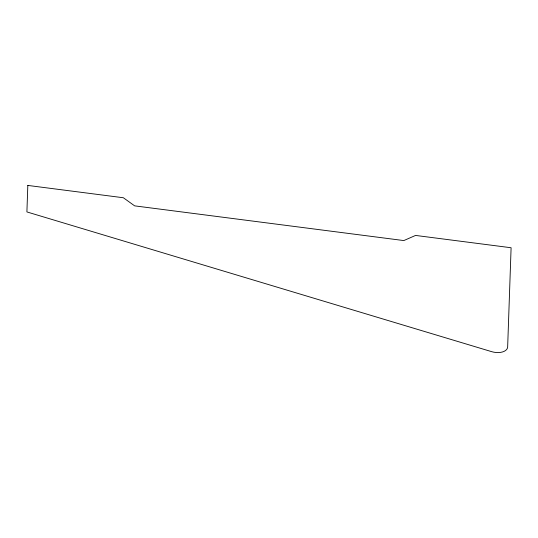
<?xml version="1.0" encoding="UTF-8"?>
<svg xmlns="http://www.w3.org/2000/svg" width="538" height="538" viewBox="0 0 538 538"><rect width="100%" height="100%" fill="white"/><g stroke="black" fill="none" stroke-linecap="round" stroke-linejoin="round"><path stroke-width="0.81" d="M27.821 185.428L26.9 211.925L491.692 351.67A12.387 7.014 9.9 0 0 507.65 347.104L511.1 247.749L415.558 235.429L403.816 240.567L134.641 205.859L123.363 197.749L27.821 185.428"/></g></svg>
